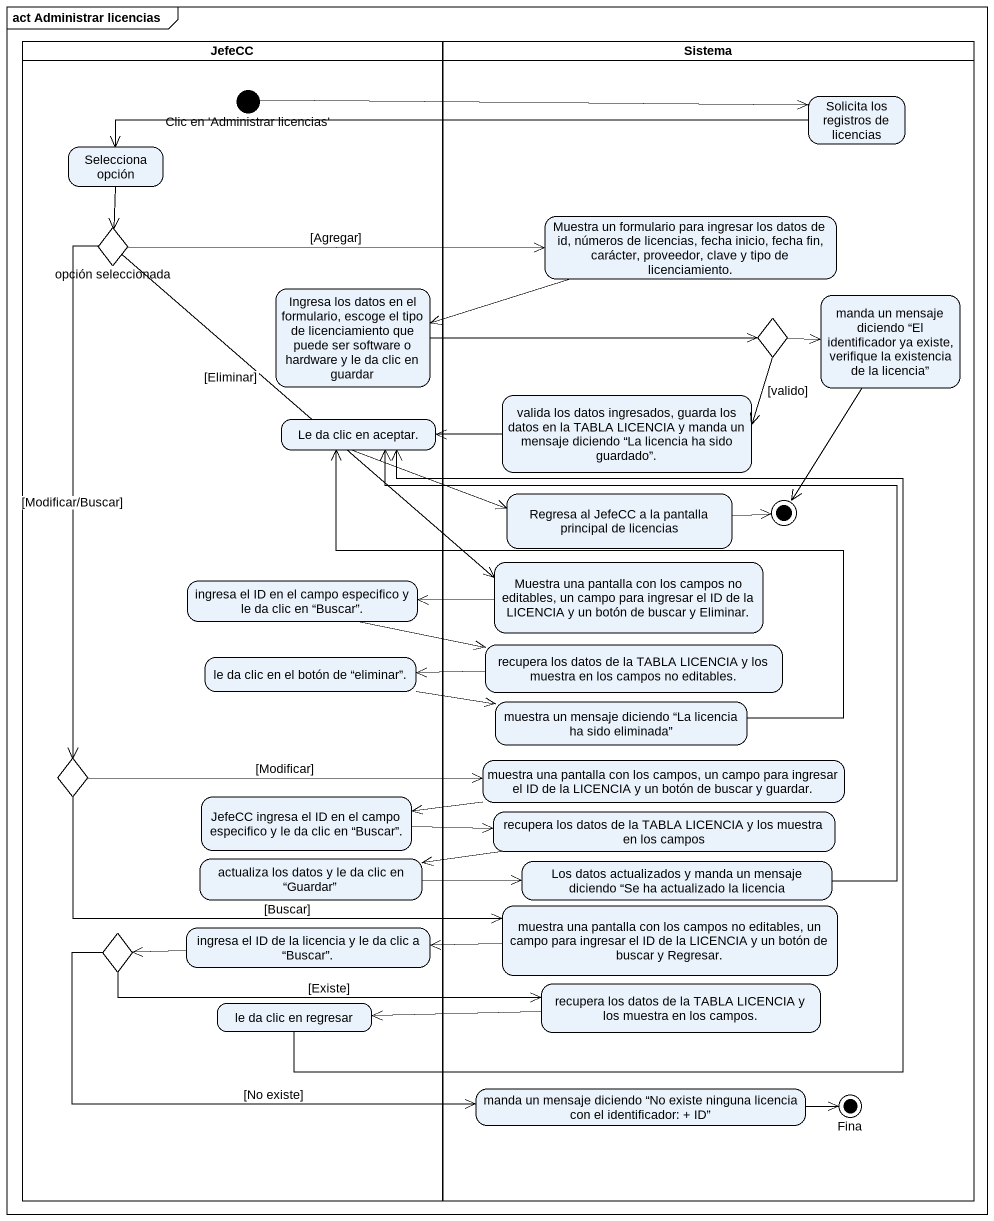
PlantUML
@startuml
mainframe act Administrar licencias
hide empty description
state JefeCC <<partition>> {
  state "Clic en 'Administrar licencias'" as Clic_en_Administrar <<start>>
  state "Selecciona opción" as Selecciona_opción
  state "opción seleccionada" as opción_seleccionada <<choice>>
  state "Ingresa los datos en el formulario, escoge el tipo de licenciamiento que puede ser software o hardware y le da clic en guardar" as Ingresa_los_datos_en_el
  state "Le da clic en aceptar." as Le_da_clic_en_aceptar
  state "ingresa el ID en el campo especifico y le da clic en “Buscar”." as ingresa_el_ID_en_el_campo
  state "le da clic en el botón de “eliminar”." as le_da_clic_en_el_botón_de
  state choice2 <<choice>>
  state "JefeCC ingresa el ID en el campo especifico y le da clic en “Buscar”." as JefeCC_ingresa_el_ID_en_el
  state "actualiza los datos y le da clic en “Guardar”" as actualiza_los_datos_y_le_da
  state "ingresa el ID de la licencia y le da clic a “Buscar”." as ingresa_el_ID_de_la
  state choice3 <<choice>>
  state "le da clic en regresar" as le_da_clic_en_regresar
}
state Sistema <<partition>> {
  state "Solicita los registros de licencias" as Solicita_los_registros_de
  state "Muestra un formulario para ingresar los datos de id, números de licencias, fecha inicio, fecha fin, carácter, proveedor, clave y tipo de licenciamiento." as Muestra_un_formulario_para
  state "manda un mensaje diciendo “El identificador ya existe, verifique la existencia de la licencia”" as manda_un_mensaje_diciendo
  state choice1 <<choice>>
  state "valida los datos ingresados, guarda los datos en la TABLA LICENCIA y manda un mensaje diciendo “La licencia ha sido guardado”." as valida_los_datos_ingresados
  state "Regresa al JefeCC a la pantalla principal de licencias" as Regresa_al_JefeCC_a_la
  state final1 <<end>>
  state "Muestra una pantalla con los campos no editables, un campo para ingresar el ID de la LICENCIA y un botón de buscar y Eliminar." as Muestra_una_pantalla_con
  state "recupera los datos de la TABLA LICENCIA y los muestra en los campos no editables." as recupera_los_datos_de_la
  state "muestra un mensaje diciendo “La licencia ha sido eliminada”" as muestra_un_mensaje_diciendo
  state "muestra una pantalla con los campos, un campo para ingresar el ID de la LICENCIA y un botón de buscar y guardar." as muestra_una_pantalla_con
  state "recupera los datos de la TABLA LICENCIA y los muestra en los campos" as recupera_los_datos_de_la_2
  state "Los datos actualizados y manda un mensaje diciendo “Se ha actualizado la licencia" as Los_datos_actualizados_y
  state "muestra una pantalla con los campos no editables, un campo para ingresar el ID de la LICENCIA y un botón de buscar y Regresar." as muestra_una_pantalla_con_2
  state "recupera los datos de la TABLA LICENCIA y los muestra en los campos." as recupera_los_datos_de_la_3
  state "manda un mensaje diciendo “No existe ninguna licencia con el identificador: + ID”" as manda_un_mensaje_diciendo_2
  state Fina <<end>>
}
Clic_en_Administrar -right-> Solicita_los_registros_de
Solicita_los_registros_de -left-> Selecciona_opción
Selecciona_opción --> opción_seleccionada
opción_seleccionada -right-> Muestra_un_formulario_para : [Agregar]
opción_seleccionada --> Muestra_una_pantalla_con : [Eliminar]
opción_seleccionada --> choice2 : [Modificar/Buscar]
Muestra_un_formulario_para -left-> Ingresa_los_datos_en_el
Ingresa_los_datos_en_el -right-> choice1
manda_un_mensaje_diciendo --> final1
choice1 -right-> manda_un_mensaje_diciendo
choice1 --> valida_los_datos_ingresados : [valido]
valida_los_datos_ingresados -left-> Le_da_clic_en_aceptar
Le_da_clic_en_aceptar -right-> Regresa_al_JefeCC_a_la
Regresa_al_JefeCC_a_la -right-> final1
Muestra_una_pantalla_con -left-> ingresa_el_ID_en_el_campo
ingresa_el_ID_en_el_campo -right-> recupera_los_datos_de_la
le_da_clic_en_el_botón_de -right-> muestra_un_mensaje_diciendo
recupera_los_datos_de_la -left-> le_da_clic_en_el_botón_de
muestra_un_mensaje_diciendo -up-> Le_da_clic_en_aceptar
choice2 -right-> muestra_una_pantalla_con : [Modificar]
choice2 -right-> muestra_una_pantalla_con_2 : [Buscar]
muestra_una_pantalla_con -left-> JefeCC_ingresa_el_ID_en_el
JefeCC_ingresa_el_ID_en_el -right-> recupera_los_datos_de_la_2
recupera_los_datos_de_la_2 -left-> actualiza_los_datos_y_le_da
actualiza_los_datos_y_le_da -right-> Los_datos_actualizados_y
Los_datos_actualizados_y -up-> Le_da_clic_en_aceptar
ingresa_el_ID_de_la -left-> choice3
muestra_una_pantalla_con_2 -left-> ingresa_el_ID_de_la
choice3 -right-> recupera_los_datos_de_la_3 : [Existe]
choice3 -right-> manda_un_mensaje_diciendo_2 : [No existe]
le_da_clic_en_regresar -up-> Le_da_clic_en_aceptar
recupera_los_datos_de_la_3 -left-> le_da_clic_en_regresar
manda_un_mensaje_diciendo_2 -right-> Fina
@enduml
